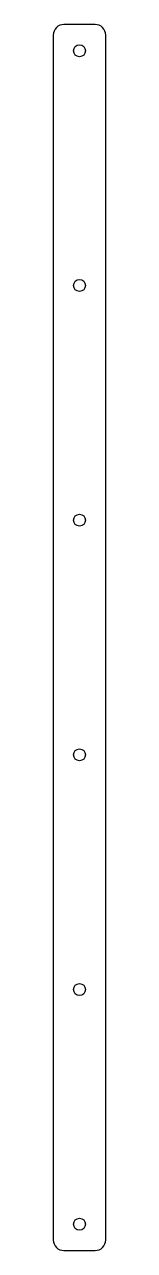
# Model space of a CAD drawing. Header units: millimetres. Extents: x -15 to 0, y 0 to 350.
import ezdxf

# ---------------------------------------------------------------- set-up
doc = ezdxf.new("R2010")
doc.units = ezdxf.units.MM
doc.layers.get('0').update_dxf_attribs({"linetype": 'CONTINUOUS'})

msp = doc.modelspace()

# ---------------------------------------------------------------- linework, layer by layer
msp.add_lwpolyline([(0, 347, 0.414214), (-3, 350), (-12, 350, 0.414214), (-15, 347), (-15, 3, 0.414214), (-12, 0), (-3, 0, 0.414214), (0, 3)], format="xyb", close=True)
for centre in [(-7.5, 342.5), (-7.5, 275.5), (-7.5, 208.5), (-7.5, 141.5), (-7.5, 74.5), (-7.5, 7.5)]:
    msp.add_circle(centre, 1.7)

doc.saveas('drawing.dxf')
